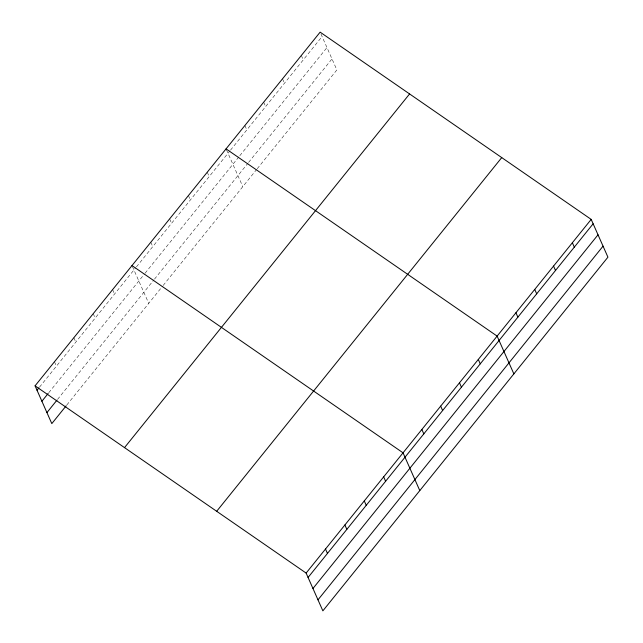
<?xml version="1.0" encoding="UTF-8"?>
<svg xmlns="http://www.w3.org/2000/svg" width="643" height="643" viewBox="0 0 643 643"><rect width="100%" height="100%" fill="white"/><g stroke="black" fill="none" stroke-linecap="round" stroke-linejoin="round"><path stroke-width="0.48" stroke-dasharray="3.21 2.41" d="M39.52 387.126L135.826 267.641M136.453 266.861L229.889 150.928M230.516 150.149L322.079 36.547M48.78 392.712L144.466 273.99M145.093 273.211L239.164 156.498M239.791 155.719L326.966 47.566M57.557 399.399L153.886 279.89M154.513 279.11L247.957 163.177M248.584 162.398L331.989 58.915M66.816 404.986L162.526 286.239M163.153 285.46L256.597 169.519M257.224 168.747L336.876 69.926L320.519 33.026M301.318 55.491L303.263 59.887M282.502 78.832L284.455 83.236M263.686 102.181L265.639 106.577M244.879 125.522L246.824 129.918M226.449 149.747L242.805 186.639M207.247 172.203L209.2 176.608M188.431 195.552L190.384 199.949M169.623 218.893L171.568 223.29M150.808 242.234L152.753 246.631M132.386 266.459L148.734 303.351M112.605 289.631L114.558 294.028M93.227 313.68L95.172 318.076M73.841 337.728L75.786 342.124M54.454 361.776L56.407 366.18"/><path stroke-width="0.96" d="M35.068 385.832L320.134 32.15L591.19 219.392L607.932 257.168L322.866 610.85L306.124 573.074L35.068 385.832L51.81 423.608L66.197 405.765M37.021 390.229L38.893 387.898M41.899 401.24L48.153 393.484M46.931 412.589L56.938 400.179M124.517 447.624L409.583 93.942M216.683 511.281L501.741 157.599M306.124 573.074L591.19 219.392M308.077 577.47L593.135 223.788M312.956 588.49L598.022 234.808M317.988 599.839L603.046 246.156M226.063 148.863L497.119 336.104L513.861 373.88M131.992 265.575L403.048 452.825L419.791 490.601M572.374 242.741L574.32 247.137M553.559 266.081L555.512 270.478M534.743 289.422L536.696 293.819M515.935 312.763L517.88 317.16M478.304 359.453L480.257 363.85M459.488 382.794L461.441 387.19M440.68 406.135L442.625 410.531M421.864 429.476L423.809 433.88M383.662 476.873L385.615 481.269M364.284 500.921L366.229 505.318M344.897 524.969L346.842 529.374M325.511 549.026L327.464 553.422"/></g></svg>
